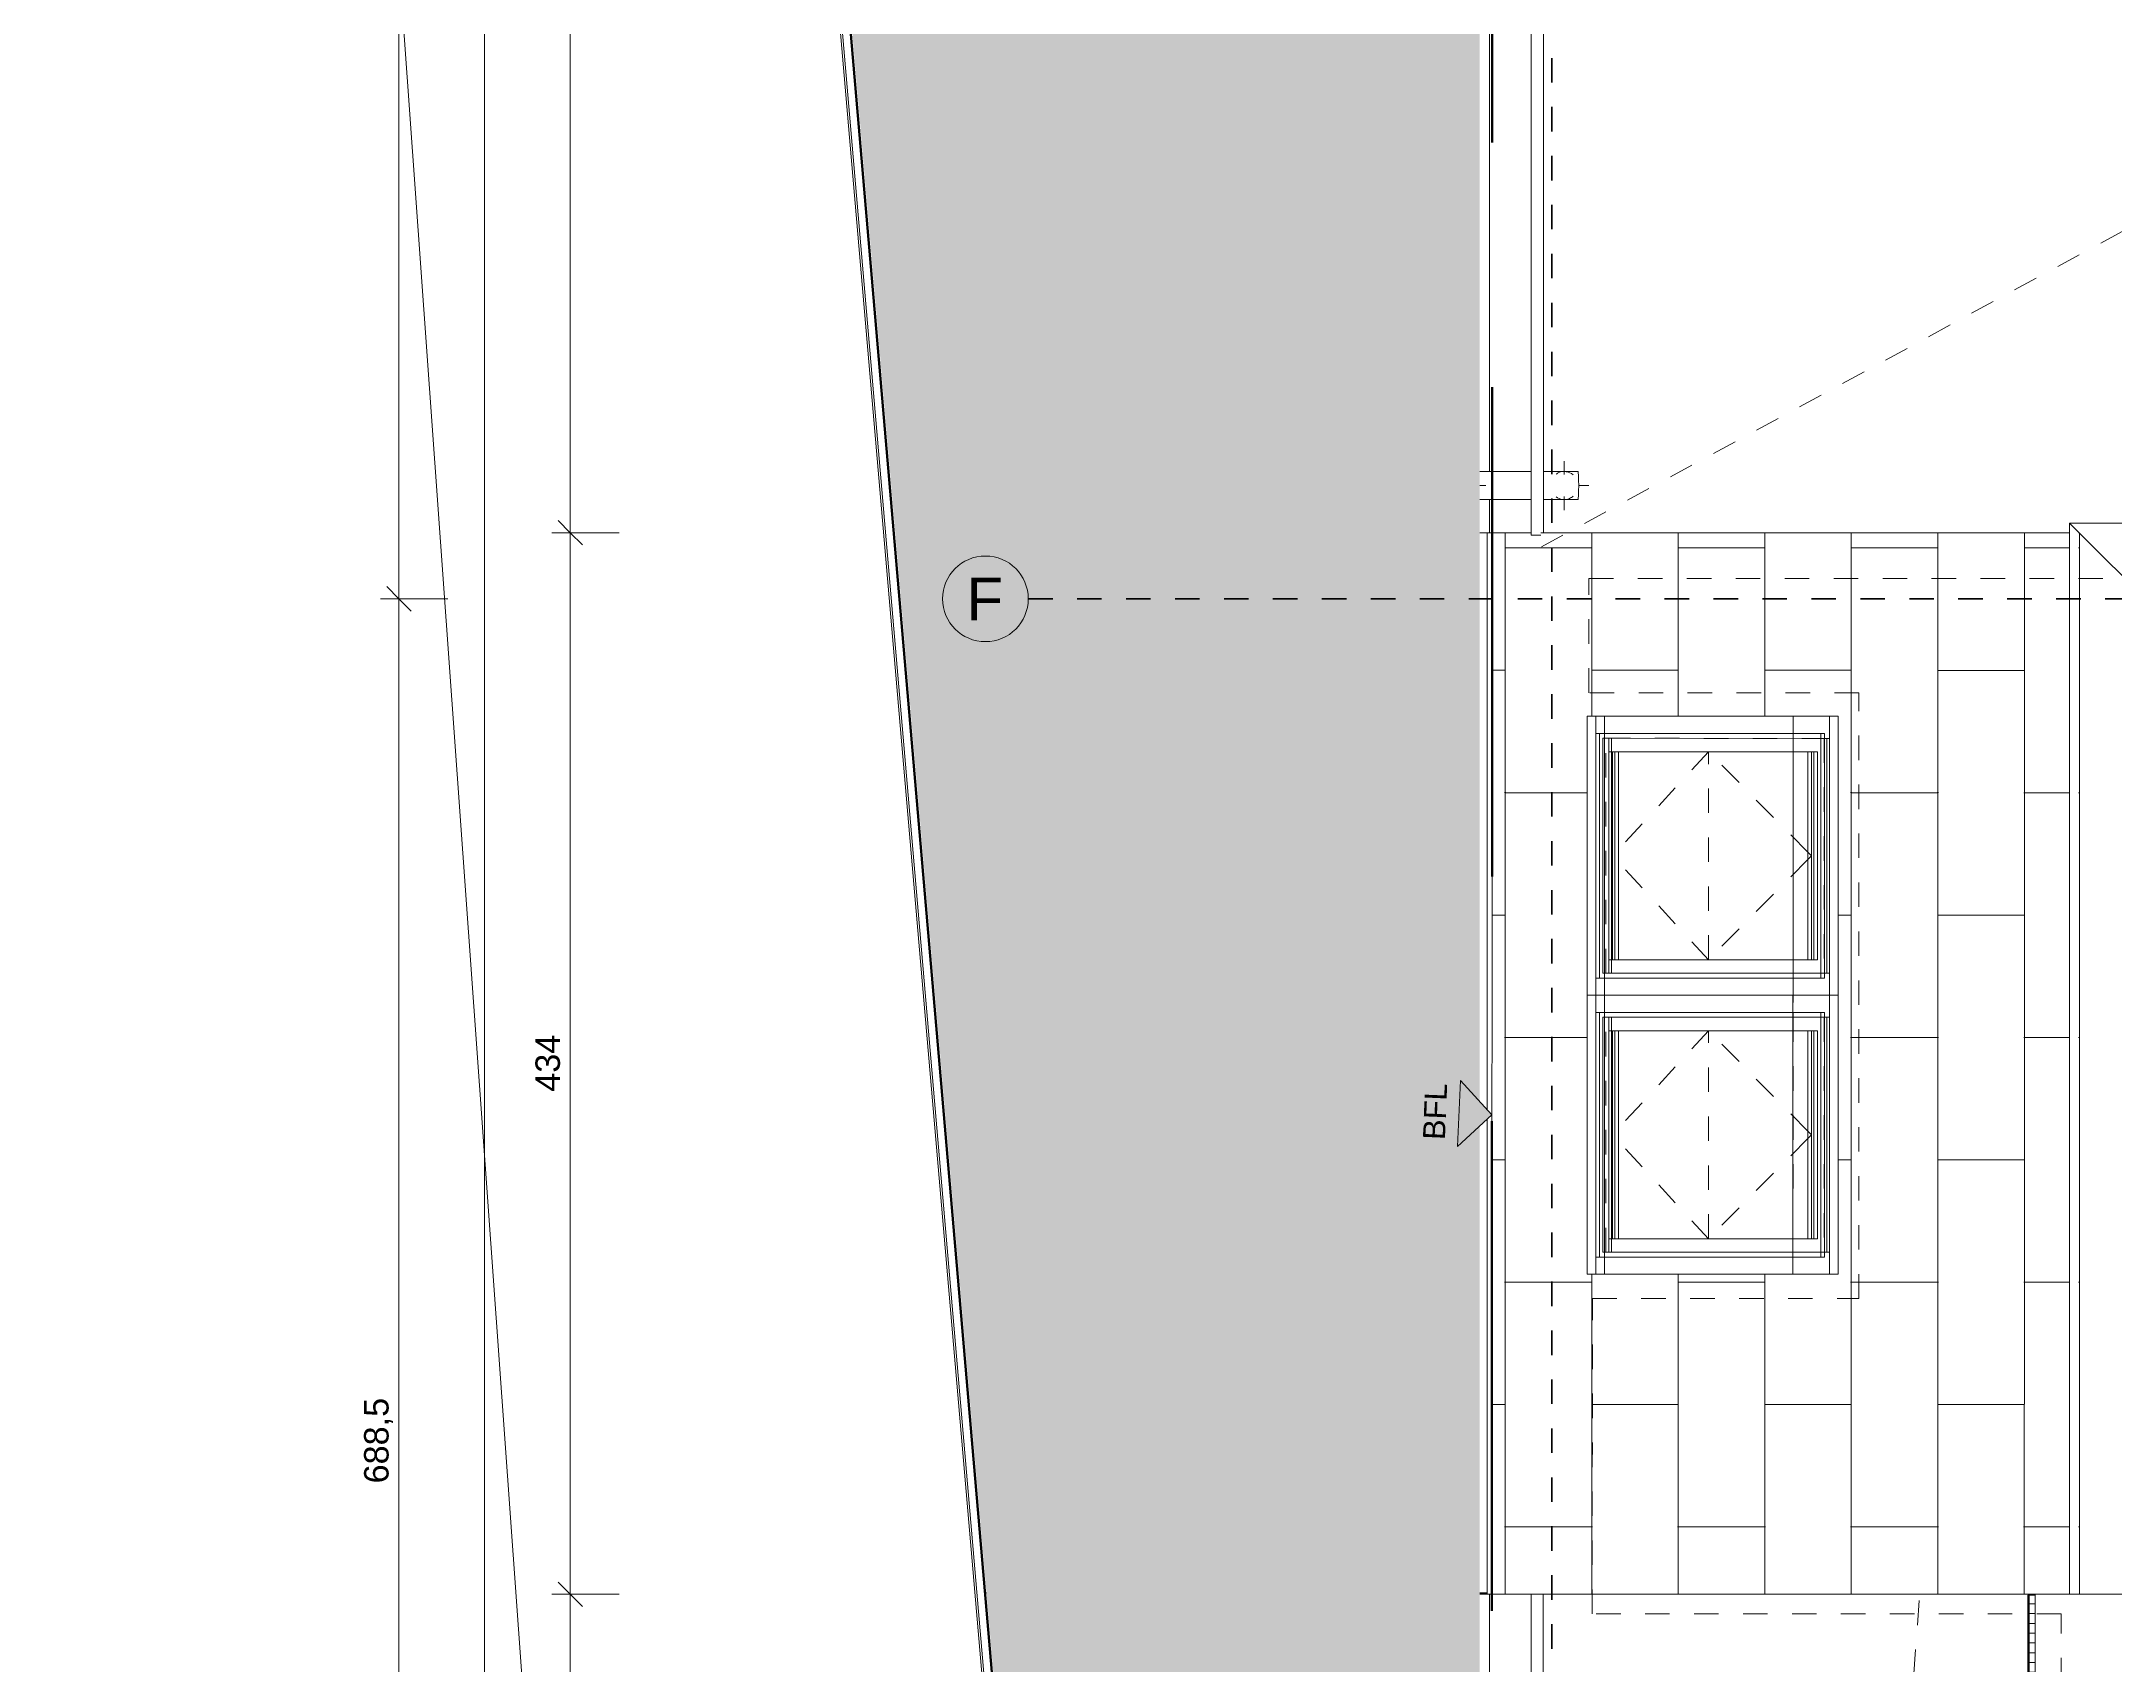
# Model space of a CAD drawing. Header units: metres. Extents: x -67.4 to -27.2, y 43.9 to 89.6.
# Drawn here: x -60.27 to -51.8, y 71.43 to 78.06 of the extents above; entities that cross this region are included whole.
import ezdxf

# ---------------------------------------------------------------- set-up
doc = ezdxf.new("R2010")
doc.units = ezdxf.units.M
for name, pattern in [('Strich Punkt Mittel', [0.015875, 0.00635, -0.004763, 0, -0.004763]), ('Verdeckt', [0.003, 0.002, -0.001]), ('Verdeckt Unten', [0.005, 0.003, -0.002])]:
    doc.linetypes.add(name, pattern=pattern)
for name, color, linetype, lineweight in [('A-DETL-GENF_', 92, 'Continuous', 13), ('A-DETL-HDLN', 90, 'Verdeckt', 5), ('A-FLOR-HRAL', 11, 'Continuous', 5), ('A-ROOF-PATT', 132, 'Continuous', 13), ('A_2D', 7, 'Continuous', 13), ('A_Bemassung-50_', 4, 'Continuous', 9), ('A_Bemassung_', 4, 'Continuous', 9), ('A_Beschriftung_', 7, 'Continuous', 9), ('A_Dach', 7, 'Continuous', 13), ('A_Decken', 8, 'Continuous', 13), ('A_Fenster', 7, 'Continuous', 13), ('A_Gelaender', 7, 'Continuous', 13), ('A_Grundstuecksgrenze', 5, 'Continuous', 70), ('A_Raeume', 7, 'Continuous', 13), ('A_Raster_', 1, 'Continuous', 9), ('A_Waende', 7, 'Continuous', 13), ('M-EQPM', 50, 'Continuous', 5), ('P-PIPE', 3, 'Continuous', 5), ('P-PIPE-CNTR', 3, 'Continuous', 5), ('Text', 250, 'Continuous', 9)]:
    doc.layers.add(name, color=color, linetype=linetype, lineweight=lineweight)
doc.styles.add('Arial', font='arial.ttf', dxfattribs={"height": 0.175})
doc.styles.add('Arial_1', font='arial.ttf', dxfattribs={"height": 0.09})
doc.styles.add('Arial_2', font='arial.ttf', dxfattribs={"height": 0.1})
doc.dimstyles.new('WGA-Bemaßung_1', dxfattribs={"dimscale": 0.3048, "dimtxt": 0.102026, "dimasz": 0.328084, "dimexe": 0.246063, "dimexo": 0.0625, "dimgap": 0.04101, "dimtad": 1, "dimdec": 1, "dimlfac": 100, "dimrnd": 0.5, "dimdsep": 46, "dimtxsty": 'Arial_2', "dimblk1": 'OBLIQUE', "dimblk2": 'OBLIQUE', "dimsah": 1, "dimcen": 0.09, "dimdle": 0.246063, "dimazin": 2, "dimtfac": 1, "dimtdec": 4, "dimtix": 1, "dimtmove": 0, "dimatfit": 3, "dimfxl": 0.656168, "dimfxlon": 1, "dimtvp": 1, "dimtolj": 1, "dimtzin": 0, "dimarcsym": 2})

# ---------------------------------------------------------------- blocks, each defined once
blk = doc.blocks.new('Typ des oberen Holms - Oberer Geländerholm_Innen_-3748040-263_PP_DDS_BT2')
at = {"layer": 'A_Gelaender', "lineweight": 5}
for p, q in [((-20.739, 91.0458), (-18.0392, 97.5185)), ((-18.0392, 97.5185), (-15.0396, 96.2675)), ((-18.0123, 97.4531), (-20.689, 91.0358)), ((-15.0589, 96.2213), (-18.0123, 97.4531)), ((-15.0396, 96.2675), (-15.0475, 96.2485)), ((-20.7022, 91.0304), (-20.739, 91.0458))]:
    blk.add_line(p, q, dxfattribs=at)
blk = doc.blocks.new('Typ des oberen Holms - Oberer Geländerholm_Innen_-V2-263_PP_DDS_BT2')
at = {"layer": 'A_Gelaender', "lineweight": 5}
for p, q in [((-18.0392, 97.5185), (-20.739, 91.0458)), ((-15.0396, 96.2675), (-18.0392, 97.5185)), ((-18.0123, 97.4531), (-20.689, 91.0358)), ((-15.0589, 96.2213), (-18.0123, 97.4531)), ((-15.0475, 96.2485), (-15.0396, 96.2675)), ((-20.7022, 91.0304), (-20.739, 91.0458))]:
    blk.add_line(p, q, dxfattribs=at)
blk = doc.blocks.new('Fens_Dach_1tlg1 - KF_1140X1400-V7-263_PP_DDS_BT2')
at = {"layer": 'A_Fenster'}
for p, q in [((-53.9589, 75.3067), (-53.9589, 74.1667)), ((-52.9689, 75.3066), (-53.9589, 75.3067)), ((-53.9589, 75.3067), (-53.9235, 75.3067)), ((-53.9235, 75.3067), (-52.9336, 75.3066)), ((-53.9235, 75.2367), (-53.9235, 75.3067)), ((-52.969, 74.1666), (-52.9689, 75.3066)), ((-52.9336, 75.3066), (-52.9689, 75.3066)), ((-52.9336, 75.3066), (-52.9336, 74.1666)), ((-53.9236, 74.2367), (-53.9235, 75.2367)), ((-53.9235, 75.2367), (-53.9236, 74.2367)), ((-53.9235, 75.2367), (-53.0043, 75.2366)), ((-53.9094, 75.2367), (-53.9235, 75.2367)), ((-53.9094, 74.2367), (-53.9094, 75.2367)), ((-52.9901, 75.2366), (-53.9094, 75.2367)), ((-53.8953, 74.2567), (-53.8952, 75.2167)), ((-53.8952, 75.2167), (-53.8953, 74.2567)), ((-53.8952, 75.2167), (-53.0043, 75.2166)), ((-53.8952, 75.2167), (-53.8599, 75.2167)), ((-53.8952, 75.2167), (-53.0043, 75.2166)), ((-53.8705, 75.2167), (-53.8952, 75.2167)), ((-53.8705, 75.2167), (-53.8705, 75.1617)), ((-53.0043, 75.2166), (-53.8705, 75.2167)), ((-53.8599, 75.2167), (-53.8599, 74.2567)), ((-53.0043, 75.2166), (-53.8599, 75.2167)), ((-53.0043, 75.2366), (-52.9901, 75.2366)), ((-53.0043, 75.2366), (-53.0043, 74.2366)), ((-53.0043, 75.2166), (-53.0043, 74.2566)), ((-52.9901, 75.2166), (-53.0043, 75.2166)), ((-52.9901, 75.2166), (-53.0043, 75.2166)), ((-53.0043, 75.2166), (-52.9901, 75.2166)), ((-53.0043, 75.2166), (-53.0043, 74.2566)), ((-52.9901, 75.2166), (-53.0043, 75.2166)), ((-52.9902, 74.2366), (-52.9901, 75.2366)), ((-52.9795, 75.2166), (-52.9901, 75.2166)), ((-52.9689, 75.2166), (-52.9901, 75.2166)), ((-52.9901, 75.2166), (-52.9795, 75.2166)), ((-52.9795, 75.2166), (-52.9901, 75.2166)), ((-52.9796, 74.2566), (-52.9795, 75.2166)), ((-52.9689, 75.2166), (-52.9795, 75.2166)), ((-52.969, 74.2566), (-52.9689, 75.2166)), ((-53.8705, 75.1617), (-53.8705, 74.3117)), ((-53.8705, 75.1617), (-53.856, 75.1617)), ((-53.8705, 75.1617), (-53.8705, 74.3117)), ((-53.0573, 75.1616), (-53.8705, 75.1617)), ((-53.8461, 75.1617), (-53.856, 75.1617)), ((-53.856, 75.1617), (-53.0428, 75.1616)), ((-53.856, 74.3117), (-53.856, 75.1617)), ((-53.856, 75.1617), (-53.8316, 75.1617)), ((-53.0329, 75.1616), (-53.8461, 75.1617)), ((-53.8461, 74.3117), (-53.8461, 75.1617)), ((-53.8316, 75.1617), (-53.0329, 75.1616)), ((-53.8316, 75.1617), (-53.8316, 74.3117)), ((-53.0184, 75.1616), (-53.0573, 75.1616)), ((-53.0573, 74.3116), (-53.0573, 75.1616)), ((-53.0428, 75.1616), (-53.0429, 74.3116)), ((-53.0428, 75.1616), (-53.0329, 75.1616)), ((-53.033, 74.3116), (-53.0329, 75.1616)), ((-53.0329, 75.1616), (-53.0184, 75.1616)), ((-53.0184, 75.1616), (-53.0185, 74.3116)), ((-53.856, 74.3117), (-53.8705, 74.3117)), ((-53.8705, 74.3117), (-53.8705, 74.2567)), ((-53.8705, 74.3117), (-53.0573, 74.3116)), ((-53.0429, 74.3116), (-53.856, 74.3117)), ((-53.856, 74.3117), (-53.8461, 74.3117)), ((-53.8316, 74.3117), (-53.856, 74.3117)), ((-53.8461, 74.3117), (-53.033, 74.3116)), ((-53.033, 74.3116), (-53.8316, 74.3117)), ((-53.0185, 74.3116), (-53.0573, 74.3116)), ((-53.033, 74.3116), (-53.0429, 74.3116)), ((-53.0185, 74.3116), (-53.033, 74.3116)), ((-53.9236, 74.1667), (-53.9236, 74.2367)), ((-53.0043, 74.2366), (-53.9236, 74.2367)), ((-53.9236, 74.2367), (-53.9094, 74.2367)), ((-53.9094, 74.2367), (-52.9902, 74.2366)), ((-53.0043, 74.2566), (-53.8953, 74.2567)), ((-53.8599, 74.2567), (-53.8953, 74.2567)), ((-53.0043, 74.2566), (-53.8953, 74.2567)), ((-53.8953, 74.2567), (-53.8705, 74.2567)), ((-53.8705, 74.2567), (-53.0043, 74.2566)), ((-53.8599, 74.2567), (-53.0043, 74.2566)), ((-53.0043, 74.2566), (-52.9902, 74.2566)), ((-52.9902, 74.2566), (-53.0043, 74.2566)), ((-53.0043, 74.2566), (-52.9902, 74.2566)), ((-53.0043, 74.2566), (-52.9902, 74.2566)), ((-53.0043, 74.2366), (-52.9902, 74.2366)), ((-52.9902, 74.2566), (-52.9796, 74.2566)), ((-52.969, 74.2566), (-52.9902, 74.2566)), ((-52.9902, 74.2566), (-52.9796, 74.2566)), ((-52.9902, 74.2566), (-52.9796, 74.2566)), ((-52.9796, 74.2566), (-52.969, 74.2566)), ((-53.9589, 74.1667), (-52.969, 74.1666)), ((-53.9236, 74.1667), (-53.9589, 74.1667)), ((-52.9336, 74.1666), (-53.9236, 74.1667)), ((-52.9336, 74.1666), (-52.969, 74.1666))]:
    blk.add_line(p, q, dxfattribs=at)
at = {"layer": 'A_Fenster', "linetype": 'Verdeckt', "lineweight": 5}
for p, q in [((-53.8825, 75.2167), (-53.0043, 75.2166)), ((-53.8825, 74.2567), (-53.8825, 75.2167)), ((-53.0043, 75.2166), (-52.9916, 75.2166)), ((-52.9916, 75.2166), (-52.9916, 74.2566)), ((-53.4636, 75.1617), (-53.856, 74.7367)), ((-53.4636, 74.3117), (-53.4636, 75.1617)), ((-53.0573, 74.7513), (-53.4636, 75.1617)), ((-53.4636, 74.3117), (-53.856, 74.7367)), ((-53.0573, 74.722), (-53.4636, 74.3117)), ((-53.0428, 74.7366), (-53.0573, 74.7513)), ((-53.0428, 74.7366), (-53.0573, 74.722)), ((-53.0043, 74.2566), (-53.8825, 74.2567)), ((-52.9916, 74.2566), (-53.0043, 74.2566))]:
    blk.add_line(p, q, dxfattribs=at)
blk = doc.blocks.new('Fens_Dach_1tlg1 - KF_1140X1400-V8-263_PP_DDS_BT2')
at = {"layer": 'A_Fenster'}
for p, q in [((-53.9589, 74.1667), (-53.9589, 73.0267)), ((-52.969, 74.1666), (-53.9589, 74.1667)), ((-53.9589, 74.1667), (-53.9236, 74.1667)), ((-53.9236, 74.1667), (-52.9336, 74.1666)), ((-53.9236, 74.0967), (-53.9236, 74.1667)), ((-52.969, 73.0266), (-52.969, 74.1666)), ((-52.9336, 74.1666), (-52.969, 74.1666)), ((-52.9336, 74.1666), (-52.9336, 73.0266)), ((-53.9236, 73.0967), (-53.9236, 74.0967)), ((-53.9236, 74.0967), (-53.0043, 74.0966)), ((-53.9236, 74.0967), (-53.9236, 73.0967)), ((-53.9094, 74.0967), (-53.9236, 74.0967)), ((-53.9094, 73.0967), (-53.9094, 74.0967)), ((-52.9902, 74.0966), (-53.9094, 74.0967)), ((-53.8953, 74.0767), (-53.0043, 74.0766)), ((-53.8953, 73.1167), (-53.8953, 74.0767)), ((-53.8953, 74.0767), (-53.8599, 74.0767)), ((-53.8953, 74.0767), (-53.0043, 74.0766)), ((-53.8953, 74.0767), (-53.8953, 73.1167)), ((-53.8705, 74.0767), (-53.8953, 74.0767)), ((-53.8705, 74.0767), (-53.8705, 74.0217)), ((-53.0043, 74.0766), (-53.8705, 74.0767)), ((-53.8599, 74.0767), (-53.86, 73.1167)), ((-53.0043, 74.0766), (-53.8599, 74.0767)), ((-53.0043, 74.0966), (-53.0044, 73.0966)), ((-53.0043, 74.0766), (-53.0044, 73.1166)), ((-53.0043, 74.0766), (-53.0044, 73.1166)), ((-53.0043, 74.0966), (-52.9902, 74.0966)), ((-52.9902, 74.0766), (-53.0043, 74.0766)), ((-52.9902, 74.0766), (-53.0043, 74.0766)), ((-53.0043, 74.0766), (-52.9902, 74.0766)), ((-52.9902, 74.0766), (-53.0043, 74.0766)), ((-52.9902, 73.0966), (-52.9902, 74.0966)), ((-52.9796, 74.0766), (-52.9902, 74.0766)), ((-52.969, 74.0766), (-52.9902, 74.0766)), ((-52.9902, 74.0766), (-52.9796, 74.0766)), ((-52.9796, 74.0766), (-52.9902, 74.0766)), ((-52.969, 74.0766), (-52.9796, 74.0766)), ((-52.9796, 73.1166), (-52.9796, 74.0766)), ((-52.969, 73.1166), (-52.969, 74.0766)), ((-53.8705, 74.0217), (-53.8706, 73.1717)), ((-53.8705, 74.0217), (-53.8706, 73.1717)), ((-53.8705, 74.0217), (-53.856, 74.0217)), ((-53.0574, 74.0216), (-53.8705, 74.0217)), ((-53.8561, 73.1717), (-53.856, 74.0217)), ((-53.8461, 74.0217), (-53.856, 74.0217)), ((-53.856, 74.0217), (-53.0429, 74.0216)), ((-53.856, 74.0217), (-53.8316, 74.0217)), ((-53.8462, 73.1717), (-53.8461, 74.0217)), ((-53.033, 74.0216), (-53.8461, 74.0217)), ((-53.8316, 74.0217), (-53.8317, 73.1717)), ((-53.8316, 74.0217), (-53.033, 74.0216)), ((-53.0185, 74.0216), (-53.0574, 74.0216)), ((-53.0574, 73.1716), (-53.0574, 74.0216)), ((-53.0429, 74.0216), (-53.033, 74.0216)), ((-53.0429, 74.0216), (-53.0429, 73.1716)), ((-53.033, 73.1716), (-53.033, 74.0216)), ((-53.033, 74.0216), (-53.0185, 74.0216)), ((-53.0185, 74.0216), (-53.0185, 73.1716)), ((-53.9236, 73.0267), (-53.9236, 73.0967)), ((-53.0044, 73.0966), (-53.9236, 73.0967)), ((-53.9236, 73.0967), (-53.9094, 73.0967)), ((-53.9094, 73.0967), (-52.9902, 73.0966)), ((-53.0044, 73.1166), (-53.8953, 73.1167)), ((-53.86, 73.1167), (-53.8953, 73.1167)), ((-53.0044, 73.1166), (-53.8953, 73.1167)), ((-53.8953, 73.1167), (-53.8706, 73.1167)), ((-53.8561, 73.1717), (-53.8706, 73.1717)), ((-53.8706, 73.1717), (-53.8706, 73.1167)), ((-53.8706, 73.1717), (-53.0574, 73.1716)), ((-53.8706, 73.1167), (-53.0044, 73.1166)), ((-53.86, 73.1167), (-53.0044, 73.1166)), ((-53.0429, 73.1716), (-53.8561, 73.1717)), ((-53.8561, 73.1717), (-53.8462, 73.1717)), ((-53.8317, 73.1717), (-53.8561, 73.1717)), ((-53.8462, 73.1717), (-53.033, 73.1716)), ((-53.033, 73.1716), (-53.8317, 73.1717)), ((-53.0185, 73.1716), (-53.0574, 73.1716)), ((-53.033, 73.1716), (-53.0429, 73.1716)), ((-53.0185, 73.1716), (-53.033, 73.1716)), ((-53.0044, 73.1166), (-52.9902, 73.1166)), ((-52.9902, 73.1166), (-53.0044, 73.1166)), ((-53.0044, 73.1166), (-52.9902, 73.1166)), ((-53.0044, 73.1166), (-52.9902, 73.1166)), ((-53.0044, 73.0966), (-52.9902, 73.0966)), ((-52.9902, 73.1166), (-52.9796, 73.1166)), ((-52.969, 73.1166), (-52.9902, 73.1166)), ((-52.9902, 73.1166), (-52.9796, 73.1166)), ((-52.9902, 73.1166), (-52.9796, 73.1166)), ((-52.9796, 73.1166), (-52.969, 73.1166)), ((-53.9589, 73.0267), (-52.969, 73.0266)), ((-53.9236, 73.0267), (-53.9589, 73.0267)), ((-52.9336, 73.0266), (-53.9236, 73.0267)), ((-52.9336, 73.0266), (-52.969, 73.0266))]:
    blk.add_line(p, q, dxfattribs=at)
at = {"layer": 'A_Fenster', "linetype": 'Verdeckt', "lineweight": 5}
for p, q in [((-53.8826, 73.1167), (-53.8825, 74.0767)), ((-53.8825, 74.0767), (-53.0043, 74.0766)), ((-53.0043, 74.0766), (-52.9916, 74.0766)), ((-52.9916, 74.0766), (-52.9916, 73.1166)), ((-53.4636, 74.0217), (-53.856, 73.5967)), ((-53.4636, 73.1717), (-53.4636, 74.0217)), ((-53.0574, 73.6113), (-53.4636, 74.0217)), ((-53.0429, 73.5966), (-53.0574, 73.6113)), ((-53.4636, 73.1717), (-53.856, 73.5967)), ((-53.0574, 73.582), (-53.4636, 73.1717)), ((-53.0429, 73.5966), (-53.0574, 73.582)), ((-53.0044, 73.1166), (-53.8826, 73.1167)), ((-52.9916, 73.1166), (-53.0044, 73.1166))]:
    blk.add_line(p, q, dxfattribs=at)
blk = doc.blocks.new('Basiswand _ Attika_BLE_0340_0100 - ___-7440670-263_PP_DDS_BT2')
at = {"layer": 'A_Waende'}
for p, q in [((-17.7388, 89.8485), (-15.9051, 94.2447)), ((-15.9051, 94.2447), (-15.6254, 93.5645)), ((-17.4591, 89.1684), (-15.6254, 93.5645)), ((-17.4591, 89.1684), (-17.7388, 89.8485))]:
    blk.add_line(p, q, dxfattribs=at)
blk = doc.blocks.new('Basiswand _ Attika_BLE_0340_0100 - ___-7440708-263_PP_DDS_BT2')
at = {"layer": 'A_Waende'}
for p, q in [((-18.4097, 89.5649), (-18.6894, 90.245)), ((-18.6894, 90.245), (-17.7388, 89.8485)), ((-17.7388, 89.8485), (-17.4591, 89.1684)), ((-18.4097, 89.5649), (-17.4591, 89.1684))]:
    blk.add_line(p, q, dxfattribs=at)
blk = doc.blocks.new('Basiswand _ Attika_BLE_0340_0100 - ___-7440845-263_PP_DDS_BT2')
at = {"layer": 'A_Waende'}
for p, q in [((-20.3747, 86.2046), (-18.6894, 90.245)), ((-18.6894, 90.245), (-18.4097, 89.5649)), ((-19.8948, 86.0044), (-18.4097, 89.5649)), ((-19.8948, 86.0044), (-20.3747, 86.2046))]:
    blk.add_line(p, q, dxfattribs=at)
blk = doc.blocks.new('HLS_Rigol - 20x8cm-10102963-263_PP_DDS_BT2')
at = {"layer": 'M-EQPM'}
h = blk.add_hatch(dxfattribs=at)
h.set_pattern_fill('FP_17', color=256, style=0, pattern_type=2)
h.set_pattern_definition([(270, (0, 0.6096), (0.04, 0), [])])
h.paths.add_polyline_path([(6.9316, -0.0702), (6.9316, -0.0702), (0, -0.0702), (0, -0.095), (6.9316, -0.095)])
for p, q in [((0, -0.095), (0, -0.07)), ((6.9316, -0.0702), (6.9316, -0.095)), ((0, -0.095), (6.9316, -0.095)), ((0, -0.097), (0, -0.095)), ((0, -0.1), (0, -0.097)), ((0, -0.097), (6.9316, -0.097)), ((0, -0.1), (6.9316, -0.1)), ((0, -0.1), (6.9316, -0.1)), ((6.9316, -0.095), (6.9316, -0.097)), ((6.9316, -0.097), (6.9316, -0.1))]:
    blk.add_line(p, q, dxfattribs=at)
blk = doc.blocks.new('Basiswand _ Attika_BLE_0340_0100 - ___-9838003-263_PP_DDS_BT2')
at = {"layer": 'A_Waende'}
for p, q in [((-20.504, 86.2585), (-23.3554, 79.4223)), ((-20.504, 86.2585), (-20.3747, 86.2046)), ((-20.024, 86.0583), (-22.8755, 79.2221)), ((-23.1964, 79.3559), (-23.3554, 79.4223)), ((-22.8755, 79.2221), (-23.1893, 79.353))]:
    blk.add_line(p, q, dxfattribs=at)
blk = doc.blocks.new('Typ des oberen Holms - Oberer Geländerholm_Innen_-10061031-263_PP_DDS_BT2')
at = {"layer": 'A_Gelaender', "lineweight": 5}
for p, q in [((-25.2573, 80.2144), (-22.4054, 87.0516)), ((-22.3592, 87.0324), (-25.2107, 80.1961)), ((-22.4054, 87.0516), (-22.3592, 87.0324)), ((-25.2202, 80.199), (-25.2573, 80.2144))]:
    blk.add_line(p, q, dxfattribs=at)
blk = doc.blocks.new('Typ des oberen Holms - Oberer Geländerholm_Innen_-V45-263_PP_DDS_BT2')
at = {"layer": 'A_Gelaender', "lineweight": 5}
for p, q in [((-22.4054, 87.0516), (-25.2573, 80.2144)), ((-22.3592, 87.0324), (-25.2107, 80.1961)), ((-22.3592, 87.0324), (-22.4054, 87.0516)), ((-25.2202, 80.199), (-25.2573, 80.2144))]:
    blk.add_line(p, q, dxfattribs=at)
blk = doc.blocks.new('Geländer - Geländer-11833921-263_PP_DDS_BT2')
at = {"layer": 'A_Gelaender', "lineweight": 5}
for p, q in [((-22.3148, 94.6713), (-22.3087, 94.6828)), ((-22.3148, 94.6713), (-22.3087, 94.6828)), ((-22.3148, 94.6713), (-22.3087, 94.6828)), ((-22.3148, 94.6713), (-22.3087, 94.6828)), ((-22.3148, 94.6713), (-22.3087, 94.6828)), ((-22.3697, 94.554), (-22.3664, 94.5616)), ((-22.3697, 94.554), (-22.3664, 94.5616)), ((-22.3697, 94.554), (-22.3664, 94.5616)), ((-22.3697, 94.554), (-22.3664, 94.5616)), ((-22.3697, 94.554), (-22.3664, 94.5616)), ((-22.4223, 94.4346), (-25.7765, 83.9398)), ((-25.7666, 83.9444), (-22.4146, 94.4321)), ((-25.7765, 83.9398), (-25.7325, 83.9215)), ((-25.7301, 83.9291), (-25.7666, 83.9444))]:
    blk.add_line(p, q, dxfattribs=at)
at = {"layer": 'A_Gelaender', "lineweight": 5, "flags": 128}
for points in [[(-22.2621, 94.7797), (-22.2721, 94.7641), (-22.3029, 94.711), (-22.3315, 94.6568), (-22.358, 94.6014), (-22.3822, 94.5451), (-22.4042, 94.4878), (-22.4223, 94.4346)], [(-22.2621, 94.7797), (-22.2721, 94.7641), (-22.3029, 94.711), (-22.3158, 94.6865)], [(-22.2621, 94.7797), (-22.2721, 94.7641), (-22.3029, 94.711), (-22.3158, 94.6865)], [(-22.2621, 94.7797), (-22.2721, 94.7641), (-22.3029, 94.711), (-22.3158, 94.6865)], [(-22.2621, 94.7797), (-22.2721, 94.7641), (-22.3029, 94.711), (-22.3158, 94.6865)], [(-22.2621, 94.7797), (-22.2721, 94.7641), (-22.3029, 94.711), (-22.3158, 94.6865)], [(-22.4146, 94.4321), (-22.3949, 94.4899), (-22.3729, 94.5468), (-22.3486, 94.6028), (-22.3221, 94.6577), (-22.2934, 94.7116), (-22.2725, 94.7473)], [(-22.3223, 94.6742), (-22.3315, 94.6568), (-22.358, 94.6014), (-22.3733, 94.5658)], [(-22.3223, 94.6742), (-22.3315, 94.6568), (-22.358, 94.6014), (-22.3733, 94.5658)], [(-22.3223, 94.6742), (-22.3315, 94.6568), (-22.358, 94.6014), (-22.3733, 94.5658)], [(-22.3223, 94.6742), (-22.3315, 94.6568), (-22.358, 94.6014), (-22.3733, 94.5658)], [(-22.3223, 94.6742), (-22.3315, 94.6568), (-22.358, 94.6014), (-22.3733, 94.5658)], [(-22.3778, 94.5554), (-22.3822, 94.5451), (-22.4042, 94.4878), (-22.4223, 94.4346)], [(-22.3778, 94.5554), (-22.3822, 94.5451), (-22.4042, 94.4878), (-22.4223, 94.4346)], [(-22.3778, 94.5554), (-22.3822, 94.5451), (-22.4042, 94.4878), (-22.4223, 94.4346)], [(-22.3778, 94.5554), (-22.3822, 94.5451), (-22.4042, 94.4878), (-22.4223, 94.4346)], [(-22.3778, 94.5554), (-22.3822, 94.5451), (-22.4042, 94.4878), (-22.4223, 94.4346)]]:
    blk.add_lwpolyline(points, dxfattribs=at)
at = {"layer": 'A_Gelaender', "lineweight": 5}
blk.add_open_spline([(-25.7765, 83.9398), (-25.7765, 83.9398), (-25.7764, 83.9398), (-25.7761, 83.94), (-25.7758, 83.9401), (-25.7755, 83.9402), (-25.7753, 83.9404), (-25.775, 83.9405), (-25.7746, 83.9407), (-25.7741, 83.9409), (-25.7737, 83.9411), (-25.7734, 83.9412), (-25.7731, 83.9414), (-25.7728, 83.9415), (-25.7725, 83.9416), (-25.7722, 83.9418), (-25.7719, 83.9419), (-25.7715, 83.9421), (-25.7712, 83.9422), (-25.7709, 83.9424), (-25.7706, 83.9425), (-25.7703, 83.9427), (-25.77, 83.9428), (-25.7697, 83.943), (-25.7694, 83.9431), (-25.7691, 83.9432), (-25.7688, 83.9434), (-25.7685, 83.9435), (-25.7681, 83.9437), (-25.7678, 83.9438), (-25.7676, 83.9439), (-25.7673, 83.9441), (-25.767, 83.9442), (-25.7667, 83.9443), (-25.7666, 83.9444), (-25.7666, 83.9444)], degree=3, knots=[0, 0, 0, 0, 0.083333, 0.125, 0.166667, 0.208333, 0.229167, 0.25, 0.291667, 0.333333, 0.354167, 0.375, 0.395833, 0.416667, 0.4375, 0.458333, 0.479167, 0.5, 0.520833, 0.541667, 0.5625, 0.583333, 0.604167, 0.625, 0.645833, 0.666667, 0.6875, 0.708333, 0.75, 0.770833, 0.791667, 0.833333, 0.875, 0.916667, 1, 1, 1, 1], dxfattribs=at)
blk = doc.blocks.new('Family - ___-3180367-263_PP_DDS_BT2')
at = {"layer": 'A_Grundstuecksgrenze'}
blk.add_line((-20.9804, 98.8097), (-31.8179, 64.901), dxfattribs=at)
blk = doc.blocks.new('Dtai_Fluchtlinie_Grenzlinie - Dtai_Grenzlinie-5920249-263_PP_DDS_BT2')
at = {"layer": 'A-DETL-GENF_', "lineweight": 70}
for p, q in [((24.45, 0), (26.45, 0)), ((27.45, 0), (29.45, 0)), ((30.45, 0), (32.45, 0))]:
    blk.add_line(p, q, dxfattribs=at)
blk = doc.blocks.new('Raster - BS_Achse-112124-263_PP_DDS_BT2')
at = {"layer": 'A_Beschriftung_'}
blk.add_circle((0, 0), 0.0035, dxfattribs=at)
blk = doc.blocks.new('DIMBLOCK29-263_PP_DDS_BT2')
at = {"layer": 'A_Bemassung-50_', "lineweight": 35, "transparency": 16777216}
for p, q in [((-58.4638, 83.24), (-58.5138, 83.29)), ((-58.4638, 83.24), (-58.4138, 83.19)), ((-58.4649, 47.652), (-58.5149, 47.702)), ((-58.4649, 47.652), (-58.4149, 47.602))]:
    blk.add_line(p, q, dxfattribs=at)
at = {"layer": 'A_Bemassung-50_', "transparency": 16777216}
for p, q in [((-58.4638, 83.315), (-58.4649, 47.577)), ((-58.4638, 83.24), (-58.5388, 83.24)), ((-58.4638, 83.24), (-58.2638, 83.24)), ((-58.4649, 47.652), (-58.5399, 47.652)), ((-58.4649, 47.652), (-58.2649, 47.652))]:
    blk.add_line(p, q, dxfattribs=at)
at = {"layer": 'A_Bemassung-50_', "color": 0, "transparency": 16777216, "insert": (-58.6067, 65.2922), "char_height": 0.1, "width": 0.369177, "attachment_point": 1, "rotation": 90, "line_spacing_factor": 0.941778, "style": 'Arial_2'}
blk.add_mtext('3559', dxfattribs=at)
blk = doc.blocks.new('_Oblique')
at = {"color": 0, "linetype": 'ByBlock', "lineweight": -2}
blk.add_line((-0.5, -0.5), (0.5, 0.5), dxfattribs=at)
blk = doc.blocks.new('DIMBLOCK30-263_PP_DDS_BT2')
at = {"layer": 'A_Bemassung-50_', "lineweight": 35, "transparency": 16777216}
for p, q in [((-58.1138, 83.24), (-58.1638, 83.29)), ((-58.1138, 83.24), (-58.0638, 83.19)), ((-58.114, 76.0568), (-58.164, 76.1068)), ((-58.114, 76.0568), (-58.064, 76.0068))]:
    blk.add_line(p, q, dxfattribs=at)
at = {"layer": 'A_Bemassung-50_', "transparency": 16777216}
for p, q in [((-58.1138, 83.315), (-58.114, 76.0568)), ((-58.1138, 83.24), (-58.1888, 83.24)), ((-58.1138, 83.24), (-57.9138, 83.24)), ((-58.114, 76.0568), (-58.189, 76.0568)), ((-58.114, 76.0568), (-57.914, 76.0568))]:
    blk.add_line(p, q, dxfattribs=at)
at = {"layer": 'A_Bemassung-50_', "color": 0, "transparency": 16777216, "insert": (-58.2563, 79.475), "char_height": 0.1, "width": 0.416266, "attachment_point": 1, "rotation": 90, "line_spacing_factor": 0.941778, "style": 'Arial_2'}
blk.add_mtext('718,5', dxfattribs=at)
blk = doc.blocks.new('DIMBLOCK31-263_PP_DDS_BT2')
at = {"layer": 'A_Bemassung-50_', "lineweight": 35, "transparency": 16777216}
for p, q in [((-58.114, 76.0568), (-58.164, 76.1068)), ((-58.114, 76.0568), (-58.064, 76.0068)), ((-58.1142, 71.719), (-58.1642, 71.769)), ((-58.1142, 71.719), (-58.0642, 71.669))]:
    blk.add_line(p, q, dxfattribs=at)
at = {"layer": 'A_Bemassung-50_', "transparency": 16777216}
for p, q in [((-58.114, 76.0568), (-58.189, 76.0568)), ((-58.114, 76.0568), (-58.1142, 71.719)), ((-58.114, 76.0568), (-57.914, 76.0568)), ((-58.1142, 71.719), (-58.1892, 71.719)), ((-58.1142, 71.719), (-57.9142, 71.719))]:
    blk.add_line(p, q, dxfattribs=at)
at = {"layer": 'A_Bemassung-50_', "color": 0, "transparency": 16777216, "insert": (-58.2564, 73.7725), "char_height": 0.1, "width": 0.276883, "attachment_point": 1, "rotation": 90, "line_spacing_factor": 0.941778, "style": 'Arial_2'}
blk.add_mtext('434', dxfattribs=at)
blk = doc.blocks.new('DIMBLOCK32-263_PP_DDS_BT2')
at = {"layer": 'A_Bemassung-50_', "lineweight": 35, "transparency": 16777216}
for p, q in [((-58.1142, 71.719), (-58.1642, 71.769)), ((-58.1142, 71.719), (-58.0642, 71.669)), ((-58.1149, 47.652), (-58.1649, 47.702)), ((-58.1149, 47.652), (-58.0649, 47.602))]:
    blk.add_line(p, q, dxfattribs=at)
at = {"layer": 'A_Bemassung-50_', "transparency": 16777216}
for p, q in [((-58.1142, 71.719), (-58.1892, 71.719)), ((-58.1142, 71.719), (-58.1149, 47.577)), ((-58.1142, 71.719), (-57.9142, 71.719)), ((-58.1149, 47.652), (-58.1899, 47.652)), ((-58.1149, 47.652), (-57.9149, 47.652))]:
    blk.add_line(p, q, dxfattribs=at)
at = {"layer": 'A_Bemassung-50_', "color": 0, "transparency": 16777216, "insert": (-58.2569, 59.4736), "char_height": 0.1, "width": 0.50856, "attachment_point": 1, "rotation": 90, "line_spacing_factor": 0.941778, "style": 'Arial_2'}
blk.add_mtext('2406,5', dxfattribs=at)
blk = doc.blocks.new('DIMBLOCK34-263_PP_DDS_BT2')
at = {"layer": 'A_Bemassung-50_', "lineweight": 35, "transparency": 16777216}
for p, q in [((-58.8138, 82.98), (-58.8638, 83.03)), ((-58.8138, 82.98), (-58.7638, 82.93)), ((-58.8141, 75.7868), (-58.864, 75.8368)), ((-58.8141, 75.7868), (-58.7641, 75.7368))]:
    blk.add_line(p, q, dxfattribs=at)
at = {"layer": 'A_Bemassung-50_', "transparency": 16777216}
for p, q in [((-58.8138, 82.98), (-58.8888, 82.98)), ((-58.8138, 82.98), (-58.8141, 75.7868)), ((-58.8138, 82.98), (-58.6138, 82.98)), ((-58.8141, 75.7868), (-58.8891, 75.7868)), ((-58.8141, 75.7868), (-58.6141, 75.7868))]:
    blk.add_line(p, q, dxfattribs=at)
at = {"layer": 'A_Bemassung-50_', "color": 0, "transparency": 16777216, "insert": (-58.9563, 79.21), "char_height": 0.1, "width": 0.416266, "attachment_point": 1, "rotation": 90, "line_spacing_factor": 0.941778, "style": 'Arial_2'}
blk.add_mtext('719,5', dxfattribs=at)
blk = doc.blocks.new('DIMBLOCK35-263_PP_DDS_BT2')
at = {"layer": 'A_Bemassung-50_', "lineweight": 35, "transparency": 16777216}
for p, q in [((-58.8141, 75.7868), (-58.864, 75.8368)), ((-58.8141, 75.7868), (-58.7641, 75.7368)), ((-58.8143, 68.9042), (-58.8643, 68.9542)), ((-58.8143, 68.9042), (-58.7643, 68.8542))]:
    blk.add_line(p, q, dxfattribs=at)
at = {"layer": 'A_Bemassung-50_', "transparency": 16777216}
for p, q in [((-58.8141, 75.7868), (-58.8891, 75.7868)), ((-58.8141, 75.7868), (-58.8143, 68.9042)), ((-58.8141, 75.7868), (-58.6141, 75.7868)), ((-58.8143, 68.9042), (-58.8893, 68.9042)), ((-58.8143, 68.9042), (-58.6143, 68.9042))]:
    blk.add_line(p, q, dxfattribs=at)
at = {"layer": 'A_Bemassung-50_', "color": 0, "transparency": 16777216, "insert": (-58.9565, 72.1721), "char_height": 0.1, "width": 0.416266, "attachment_point": 1, "rotation": 90, "line_spacing_factor": 0.941778, "style": 'Arial_2'}
blk.add_mtext('688,5', dxfattribs=at)

msp = doc.modelspace()

# ---------------------------------------------------------------- hatches: boundary and pattern name
at = {"layer": 'A-DETL-GENF_'}
for color, points in [(7, [(-54.399, 48.3025), (-54.3982, 73.6326), (-54.4887, 73.5494), (-54.4775, 73.8191), (-54.3982, 73.733), (-54.3981, 83.3365), (-57.3929, 83.1127), (-54.4135, 48.4712)]), (1, [(-54.4887, 73.5494), (-54.3483, 73.6788), (-54.4775, 73.8191)])]:
    msp.add_hatch(color=color, dxfattribs=at).paths.add_polyline_path(points)
at = {"layer": 'A-ROOF-PATT', "lineweight": 5}
h = msp.add_hatch(dxfattribs=at)
h.set_pattern_fill('FP_15', color=256, style=0, pattern_type=2)
h.set_pattern_definition([(269.998, (-27.427, 20.993), (0.707075, -1.000025), [1, 0]), (269.998, (-27.073, 20.993), (0.707075, -1.000025), [1, 0]), (359.9983, (-27.78, 20.493), (0.70714, 0.999979), [0.35355, -0.35355]), (359.9983, (-27.427, 19.993), (0.70714, 0.999979), [0.35355, -0.35355])])
h.paths.add_polyline_path([(-51.9483, 71.7189), (-51.9481, 76.0566), (-51.9518, 76.0566), (-51.952, 71.7189)])
h.paths.add_polyline_path([(-51.9883, 71.7189), (-51.9883, 76.0566), (-54.1481, 76.0567), (-54.1485, 76.0467), (-54.1881, 76.0467), (-54.1882, 76.0567), (-54.3481, 76.0567), (-54.3483, 71.7189), (-52.0442, 71.7189)])
h.paths.add_polyline_path([(-52.969, 73.0266), (-53.9589, 73.0267), (-53.9589, 75.3067), (-52.9336, 75.3066), (-52.9336, 73.0266), (-52.969, 73.0266)])

# ---------------------------------------------------------------- linework, layer by layer
at = {"layer": 'A-DETL-HDLN'}
msp.add_line((-51.0703, 77.6691), (-54.1878, 75.9766), dxfattribs=at)
at = {"layer": 'A_2D', "lineweight": 18}
msp.add_line((-56.4021, 44.7333), (-59.0432, 81.5874), dxfattribs=at)
at = {"layer": 'A_2D', "linetype": 'Verdeckt'}
for p, q in [((-53.952, 75.4031), (-53.952, 75.87)), ((-53.952, 75.87), (-50.8628, 75.8699)), ((-52.8489, 75.4031), (-53.952, 75.4031)), ((-52.849, 72.9277), (-52.8489, 75.4031)), ((-53.9383, 71.639), (-53.9382, 72.9277)), ((-53.9382, 72.9277), (-52.849, 72.9277)), ((-52.0224, 71.6389), (-53.9383, 71.639)), ((-52.0185, 64.3589), (-52.0224, 71.6389))]:
    msp.add_line(p, q, dxfattribs=at)
at = {"layer": 'A_2D', "lineweight": 5}
for p, q in [((-54.4775, 73.8191), (-54.4887, 73.5494)), ((-54.3482, 73.6787), (-54.4775, 73.8191)), ((-54.4887, 73.5494), (-54.3482, 73.6787))]:
    msp.add_line(p, q, dxfattribs=at)
at = {"layer": 'A_Dach'}
for p, q in [((-54.3481, 76.0567), (-54.3483, 71.7189)), ((-54.1881, 76.0567), (-54.3481, 76.0567)), ((-51.9881, 76.0566), (-54.1481, 76.0567)), ((-51.9481, 76.0566), (-51.9518, 76.0566)), ((-51.9483, 71.7189), (-51.9481, 76.0566)), ((-53.9236, 73.0267), (-53.9235, 75.3067)), ((-53.9235, 75.3067), (-52.9336, 75.3066)), ((-53.8882, 73.0267), (-53.8882, 75.3067)), ((-52.9336, 75.3066), (-52.9336, 73.0266)), ((-52.9336, 73.0266), (-53.9236, 73.0267)), ((-54.3483, 71.7189), (-51.9883, 71.7189)), ((-51.952, 71.7189), (-51.9483, 71.7189))]:
    msp.add_line(p, q, dxfattribs=at)
at = {"layer": 'A_Decken'}
msp.add_line((-53.1183, 75.3066), (-53.1184, 73.0266), dxfattribs=at)
at = {"layer": 'A_Decken', "linetype": 'Verdeckt Unten'}
msp.add_line((-52.8633, 68.2027), (-52.6005, 71.7189), dxfattribs=at)
at = {"layer": 'A_Raeume', "color": 8, "linetype": 'Verdeckt'}
for p, q in [((-57.0047, 78.5299), (-56.4194, 71.7244)), ((-53.1183, 75.3066), (-53.1183, 75.2366)), ((-53.1183, 75.2366), (-53.1183, 75.2166)), ((-53.1183, 75.2166), (-53.1183, 74.2566)), ((-53.1183, 74.2566), (-53.1183, 74.2366)), ((-53.1183, 74.2366), (-53.1183, 74.0966)), ((-53.1183, 74.0766), (-53.1184, 73.1166)), ((-53.1183, 74.0966), (-53.1183, 74.0766)), ((-53.1184, 73.1166), (-53.1184, 73.0966)), ((-53.1184, 73.0966), (-53.1184, 73.0266)), ((-56.4134, 71.7244), (-56.4194, 71.7244)), ((-56.4194, 71.7244), (-56.0641, 67.5931)), ((-54.3683, 71.7244), (-54.3983, 71.7244))]:
    msp.add_line(p, q, dxfattribs=at)
at = {"layer": 'A_Raster_', "linetype": 'Strich Punkt Mittel', "lineweight": 35}
for p, q in [((-54.1037, 84.1967), (-54.1049, 46.5271)), ((-56.243, 75.7867), (-31.566, 75.786))]:
    msp.add_line(p, q, dxfattribs=at)
at = {"layer": 'A_Waende'}
for p, q in [((-54.3581, 76.3069), (-54.3579, 83.2499)), ((-54.3581, 76.0567), (-54.3581, 76.1926)), ((-54.3481, 76.0567), (-54.3981, 76.0567)), ((-54.3682, 73.7004), (-54.3681, 76.0567)), ((-54.3683, 71.7189), (-54.3682, 73.6603)), ((-54.3983, 71.7219), (-54.3683, 71.7219)), ((-54.3983, 71.7189), (-54.1885, 71.7189)), ((-54.3583, 71.7189), (-54.3585, 64.5618)), ((-54.1885, 71.7189), (-54.3483, 71.7189)), ((-52.1083, 71.7189), (-54.1385, 71.7189))]:
    msp.add_line(p, q, dxfattribs=at)
at = {"layer": 'P-PIPE'}
for p, q in [((-54.188, 76.3069), (-54.3981, 76.3069)), ((-53.9968, 76.3069), (-54.138, 76.3069)), ((-54.3981, 76.1926), (-54.188, 76.1926)), ((-54.138, 76.1926), (-53.9968, 76.1926))]:
    msp.add_line(p, q, dxfattribs=at)
for radius, start, end in [(0.0572, 112.64, 125.35204), (0.0572, 50.23796, 112.64), (0.0571, 234.60294, 292.64), (0.0571, 292.64, 309.78887)]:
    msp.add_arc((-54.0531, 76.2497), radius, start, end, dxfattribs=at)
for start_param, end_param in [(4.712389, 6.283185), (3.141593, 4.712389)]:
    msp.add_ellipse((-53.9968, 76.2497), major_axis=(0, 0.0571), ratio=0.049938, start_param=start_param, end_param=end_param, dxfattribs=at)
at = {"layer": 'P-PIPE-CNTR'}
for p, q in [((-54.0531, 76.2948), (-54.0531, 76.3497)), ((-54.3981, 76.2497), (-54.3731, 76.2497)), ((-53.9939, 76.2497), (-53.9531, 76.2497)), ((-54.0531, 76.1497), (-54.0531, 76.2046))]:
    msp.add_line(p, q, dxfattribs=at)

# ---------------------------------------------------------------- block references
at = {"layer": 'A-DETL-GENF_', "rotation": 89.99827587845456}
msp.add_blockref('Dtai_Fluchtlinie_Grenzlinie - Dtai_Grenzlinie-5920249-263_PP_DDS_BT2', (-54.349, 47.2019), dxfattribs=at)
at = {"layer": 'A-FLOR-HRAL', "rotation": 22.64000000000043}
msp.add_blockref('Geländer - Geländer-11833921-263_PP_DDS_BT2', (0, 0), dxfattribs=at)
at = {"layer": 'A_Beschriftung_', "xscale": 49.99999999999998, "yscale": 49.99999999999998, "zscale": 49.99999999999998, "rotation": 269.9982758784547}
msp.add_blockref('Raster - BS_Achse-112124-263_PP_DDS_BT2', (-56.418, 75.7867), dxfattribs=at)
at = {"layer": 'A_Fenster'}
for name in ['Fens_Dach_1tlg1 - KF_1140X1400-V7-263_PP_DDS_BT2', 'Fens_Dach_1tlg1 - KF_1140X1400-V8-263_PP_DDS_BT2']:
    msp.add_blockref(name, (0, 0), dxfattribs=at)
at = {"layer": 'A_Gelaender', "lineweight": 5, "rotation": 22.64000000000043}
for name in ['Typ des oberen Holms - Oberer Geländerholm_Innen_-3748040-263_PP_DDS_BT2', 'Typ des oberen Holms - Oberer Geländerholm_Innen_-V2-263_PP_DDS_BT2', 'Typ des oberen Holms - Oberer Geländerholm_Innen_-10061031-263_PP_DDS_BT2', 'Typ des oberen Holms - Oberer Geländerholm_Innen_-V45-263_PP_DDS_BT2']:
    msp.add_blockref(name, (0, 0), dxfattribs=at)
at = {"layer": 'A_Grundstuecksgrenze', "rotation": 22.64000000000043}
msp.add_blockref('Family - ___-3180367-263_PP_DDS_BT2', (0, 0), dxfattribs=at)
at = {"layer": 'A_Waende', "rotation": 22.64000000000043}
for name in ['Basiswand _ Attika_BLE_0340_0100 - ___-7440670-263_PP_DDS_BT2', 'Basiswand _ Attika_BLE_0340_0100 - ___-7440708-263_PP_DDS_BT2', 'Basiswand _ Attika_BLE_0340_0100 - ___-7440845-263_PP_DDS_BT2', 'Basiswand _ Attika_BLE_0340_0100 - ___-9838003-263_PP_DDS_BT2']:
    msp.add_blockref(name, (0, 0), dxfattribs=at)
at = {"layer": 'M-EQPM', "rotation": 269.9999999999999}
msp.add_blockref('HLS_Rigol - 20x8cm-10102963-263_PP_DDS_BT2', (-52.0583, 71.7158), dxfattribs=at)

# ---------------------------------------------------------------- texts
at = {"layer": 'A_Beschriftung_', "insert": (-56.4955, 75.8734), "char_height": 0.175, "width": 0.184388, "attachment_point": 1, "style": 'Arial'}
msp.add_mtext('F', dxfattribs=at)
at = {"layer": 'Text', "color": 1, "insert": (-54.6306, 73.5781), "char_height": 0.09, "width": 0.276582, "attachment_point": 1, "rotation": 87.64, "style": 'Arial_1'}
msp.add_mtext('BFL', dxfattribs=at)

# ---------------------------------------------------------------- dimensions: what is measured, and where the dimension line sits
at = {"layer": 'A_Bemassung_'}
for base, p1, p2, override, picture, middle in [((-58.4649, 47.652), (-58.2638, 83.24), (-58.2649, 47.652), {"dimpost": '<>', "dimfxl": 35.588052}, 'DIMBLOCK29-263_PP_DDS_BT2', (-58.528, 65.446)), ((-58.114, 76.0568), (-57.9138, 83.24), (-57.914, 76.0568), {"dimpost": '<>', "dimfxl": 7.183228}, 'DIMBLOCK30-263_PP_DDS_BT2', (-58.1775, 79.6484)), ((-58.8141, 75.7868), (-58.6138, 82.98), (-58.6141, 75.7868), {"dimpost": '<>', "dimfxl": 7.193216}, 'DIMBLOCK34-263_PP_DDS_BT2', (-58.8775, 79.3834)), ((-58.1142, 71.719), (-57.914, 76.0568), (-57.9142, 71.719), {"dimpost": '<>', "dimfxl": 4.337761}, 'DIMBLOCK31-263_PP_DDS_BT2', (-58.1777, 73.8879)), ((-58.8143, 68.9042), (-58.6141, 75.7868), (-58.6143, 68.9042), {"dimpost": '<>', "dimfxl": 6.882612}, 'DIMBLOCK35-263_PP_DDS_BT2', (-58.8777, 72.3455)), ((-58.1149, 47.652), (-57.9142, 71.719), (-57.9149, 47.652), {"dimpost": '<>', "dimfxl": 24.067064}, 'DIMBLOCK32-263_PP_DDS_BT2', (-58.1781, 59.6855))]:
    dim = msp.add_linear_dim(base=base, p1=p1, p2=p2, angle=89.99828, dimstyle='WGA-Bemaßung_1', override=override, dxfattribs=at)
    dim.commit()
    dim.dimension.update_dxf_attribs({"geometry": picture, "text_midpoint": middle})

doc.saveas('drawing.dxf')
